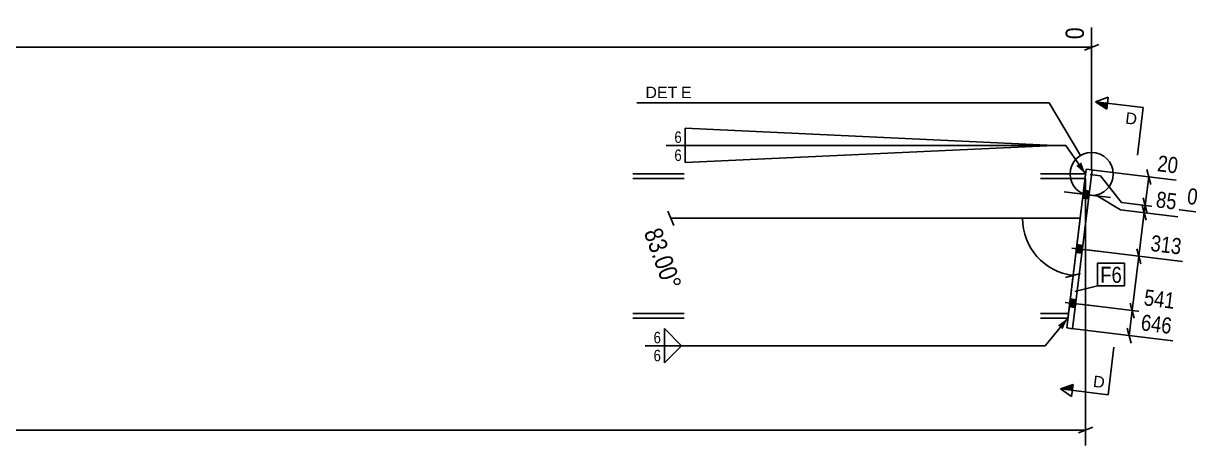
# Model space of a CAD drawing. Header units: millimetres. Extents: x 64 to 141609, y 8 to 4053.
# Drawn here: x 131079 to 135992, y 1723 to 3480 of the extents above; entities that cross this region are included whole.
import ezdxf

# ---------------------------------------------------------------- set-up
doc = ezdxf.new("R2010")
doc.units = ezdxf.units.MM
doc.linetypes.add('DXK_LINE_DOT2', pattern=[3.9198, 1.9599, -1.9599])
for name, color, linetype in [('MÅLSÆTNING', 7, 'Continuous'), ('STÅL', 7, 'Continuous'), ('TEKST', 7, 'Continuous')]:
    doc.layers.add(name, color=color, linetype=linetype)
doc.styles.add('Arial', font='ARIAL.TTF', dxfattribs={"height": 0.2})
doc.styles.add('Arial Narrow', font='ARIALN.TTF', dxfattribs={"height": 0.2})

msp = doc.modelspace()

# ---------------------------------------------------------------- hatches: boundary and pattern name
at = {"layer": 'STÅL', "linetype": 'Continuous'}
for points in [[(135517.5, 2749.5), (135521.5, 2782.3), (135496.7, 2785.3), (135492.6, 2752.6)], [(135517.5, 2749.5), (135521.5, 2782.3), (135496.7, 2785.3), (135492.6, 2752.6)], [(135468.9, 2559), (135464.9, 2526.3), (135489.7, 2523.2), (135493.7, 2556)], [(135468.9, 2559), (135464.9, 2526.3), (135489.7, 2523.2), (135493.7, 2556)], [(135441.1, 2332.7), (135437.1, 2300), (135461.9, 2296.9), (135465.9, 2329.7)], [(135441.1, 2332.7), (135437.1, 2300), (135461.9, 2296.9), (135465.9, 2329.7)]]:
    msp.add_hatch(color=96, dxfattribs=at).paths.add_polyline_path(points)
at = {"layer": 'TEKST', "linetype": 'Continuous'}
for color, points in [(30, [(135596.6, 3147.9), (135593.5, 3123.1), (135547, 3154)]), (3, [(135486.9, 2901.6), (135505, 2853.3), (135466.3, 2887.4)]), (3, [(135389.8, 2222.8), (135431.3, 2253.3), (135409.1, 2206.8)]), (30, [(135452.8, 1977), (135449.8, 1952.1), (135400.1, 1958.2)])]:
    msp.add_hatch(color=color, dxfattribs=at).paths.add_polyline_path(points)

# ---------------------------------------------------------------- linework, layer by layer
at = {"layer": 'MÅLSÆTNING', "color": 7, "linetype": 'Continuous'}
for p, q in [((135530.2, 2873.3), (135530.2, 3463.6)), ((135500.2, 3368.9), (135560.2, 3392.9)), ((127974.5, 3380.9), (135530.2, 3380.9)), ((135567.2, 2845.7), (135524.9, 2850.9)), ((135567.2, 2845.7), (135524.9, 2850.9)), ((135527.3, 2870.7), (135882.6, 2827.1)), ((135759.8, 2872.4), (135776.4, 2809.9)), ((135505, 2833.3), (135505, 1722.9)), ((135654.2, 2734.3), (135567.2, 2845.7)), ((135654.2, 2734.3), (135567.2, 2845.7)), ((135753.5, 2722.1), (135768.1, 2841.2)), ((135556.8, 2761.3), (135507.1, 2767.4)), ((135556.8, 2761.3), (135507.1, 2767.4)), ((135650.6, 2704.5), (135556.8, 2761.3)), ((135650.6, 2704.5), (135556.8, 2761.3)), ((135761.7, 2690.8), (135745.2, 2753.3)), ((135745.2, 2753.3), (135761.7, 2690.8)), ((135889.6, 2675.1), (135650.6, 2704.5)), ((135964.5, 2696.2), (135654.2, 2734.3)), ((135964.5, 2696.2), (135654.2, 2734.3)), ((135758.1, 2661.1), (135741.6, 2723.5)), ((135741.6, 2723.5), (135758.1, 2661.1)), ((135749.8, 2692.3), (135753.5, 2722.1)), ((133788.5, 2638.7), (133764.5, 2698.7)), ((133776.5, 2668.7), (135482.3, 2668.7)), ((135453.1, 2430.5), (135482.3, 2668.7)), ((135727.5, 2510.7), (135749.8, 2692.3)), ((135465.7, 2533.5), (135453.1, 2430.5)), ((135511.5, 2537.2), (135909.6, 2488.3)), ((135511.5, 2537.2), (135909.6, 2488.3)), ((135699.7, 2284.4), (135727.5, 2510.7)), ((135735.8, 2479.4), (135719.3, 2541.9)), ((135719.3, 2541.9), (135735.8, 2479.4)), ((135421.9, 2422.2), (135484.3, 2438.8)), ((135483.7, 2310.9), (135881.8, 2262)), ((135483.7, 2310.9), (135881.8, 2262)), ((135708, 2253.1), (135691.5, 2315.6)), ((135691.5, 2315.6), (135708, 2253.1)), ((135686.9, 2180.1), (135699.7, 2284.4)), ((135695.2, 2148.9), (135678.7, 2211.4)), ((135446.1, 2209.7), (135869, 2157.8)), ((127974.5, 1786.9), (135505, 1786.9)), ((135475, 1774.9), (135535, 1798.9))]:
    msp.add_line(p, q, dxfattribs=at)
msp.add_arc((135482.3, 2668.7), 240, 180, 263, dxfattribs=at)
at = {"layer": 'STÅL', "color": 2, "linetype": 'Continuous'}
for p, q in [((133831.5, 2853.3), (133617.5, 2853.3)), ((135505, 2853.3), (135317.4, 2853.3)), ((135426.3, 2212.1), (135507.4, 2873.2)), ((135532.3, 2870.1), (135451.1, 2209.1)), ((135507.4, 2873.2), (135532.3, 2870.1)), ((133831.5, 2834.3), (133617.5, 2834.3)), ((135502.7, 2834.3), (135317.4, 2834.3)), ((133831.5, 2272.3), (133617.5, 2272.3)), ((135433.7, 2272.3), (135317.4, 2272.3)), ((133831.5, 2253.3), (133617.5, 2253.3)), ((135431.3, 2253.3), (135317.4, 2253.3)), ((135451.1, 2209.1), (135426.3, 2212.1))]:
    msp.add_line(p, q, dxfattribs=at)
at = {"layer": 'STÅL', "color": 7, "linetype": 'DXK_LINE_DOT2'}
msp.add_line((135431.3, 2253.3), (135505, 2853.3), dxfattribs=at)
at = {"layer": 'STÅL', "color": 96, "linetype": 'Continuous'}
for p, q in [((135563.1, 2760.6), (135415.2, 2778.7)), ((135460.9, 2773.1), (135608.8, 2755)), ((135517.5, 2749.5), (135492.6, 2752.6)), ((135492.6, 2752.6), (135517.5, 2749.5)), ((135521.5, 2782.3), (135496.7, 2785.3)), ((135496.7, 2785.3), (135521.5, 2782.3)), ((135468.9, 2559), (135493.7, 2556)), ((135468.9, 2559), (135493.7, 2556)), ((135448, 2545), (135566.1, 2530.5)), ((135448, 2545), (135566.1, 2530.5)), ((135464.9, 2526.3), (135489.7, 2523.2)), ((135464.9, 2526.3), (135489.7, 2523.2)), ((135420.2, 2318.7), (135538.3, 2304.2)), ((135420.2, 2318.7), (135538.3, 2304.2)), ((135441.1, 2332.7), (135465.9, 2329.7)), ((135441.1, 2332.7), (135465.9, 2329.7)), ((135437.1, 2300), (135461.9, 2296.9)), ((135437.1, 2300), (135461.9, 2296.9))]:
    msp.add_line(p, q, dxfattribs=at)
at = {"layer": 'TEKST', "color": 3, "linetype": 'Continuous'}
for p, q in [((135354, 3149.3), (133635.4, 3149.3)), ((135484.2, 2930.7), (135354, 3149.3)), ((135505, 2853.3), (135422.8, 2972.5)), ((135431.3, 2253.3), (135336.1, 2138.3))]:
    msp.add_line(p, q, dxfattribs=at)
at = {"layer": 'TEKST', "color": 30, "linetype": 'Continuous'}
for p, q in [((135547, 3154), (135599.6, 3172.7)), ((135547, 3154), (135593.5, 3123.1)), ((135593.5, 3123.1), (135599.6, 3172.7)), ((135400.1, 1958.2), (135452.8, 1977)), ((135452.8, 1977), (135446.7, 1927.3)), ((135446.7, 1927.3), (135400.1, 1958.2))]:
    msp.add_line(p, q, dxfattribs=at)
at = {"layer": 'TEKST', "color": 3, "linetype": 'Continuous'}
msp.add_circle((135530.2, 2853.3), 90, dxfattribs=at)

# ---------------------------------------------------------------- wipeouts: each hides what was drawn before it
at = {"color": 0, "linetype": 'Continuous'}
for points in [[(135716.5, 3057.6), (135722.6, 3107.3), (135674.8, 3113.1), (135668.7, 3063.5)], [(135581.8, 1961.1), (135587.9, 2010.7), (135540.2, 2016.6), (135534.1, 1967)]]:
    msp.add_wipeout(points, dxfattribs=at).dxf.layer = 'TEKST'
at = {"color": 0}
for points in [[(133825.9, 2978.5), (133825.9, 3036.5), (133787.4, 3036.5), (133787.4, 2978.5)], [(133739.2, 2144.3), (133739.2, 2202.3), (133700.7, 2202.3), (133700.7, 2144.3)]]:
    msp.add_wipeout(points, dxfattribs=at).dxf.layer = 'TEKST'

# ---------------------------------------------------------------- next in the draw order: linework, layer by layer
at = {"layer": 'TEKST', "color": 7, "linetype": 'Continuous'}
for p, q in [((135745.5, 3129.6), (135547, 3154)), ((135745.5, 3129.6), (135721.1, 2931.1)), ((135598.6, 1933.9), (135623, 2132.4)), ((135598.6, 1933.9), (135400.1, 1958.2))]:
    msp.add_line(p, q, dxfattribs=at)
at = {"layer": 'TEKST', "color": 3, "linetype": 'Continuous'}
for p, q in [((135373.5, 2972.5), (133836.2, 3043.9)), ((133836.2, 3043.9), (133836.2, 2972.5)), ((133836.2, 2972.5), (135373.5, 2972.5)), ((133820.9, 2138.3), (133749.5, 2209.7)), ((133749.5, 2209.7), (133749.5, 2138.3)), ((133749.5, 2138.3), (133820.9, 2138.3))]:
    msp.add_line(p, q, dxfattribs=at)

# ---------------------------------------------------------------- next in the draw order: texts
at = {"layer": 'TEKST', "color": 3, "linetype": 'Continuous', "style": 'Arial'}
for p in [(135668.7, 3063.5), (135534.1, 1967)]:
    msp.add_text('D', height=47.8, rotation=-7.0015, dxfattribs=at).set_placement(p)

# ---------------------------------------------------------------- next in the draw order: wipeouts: each hides what was drawn before it
at = {"color": 0, "linetype": 'Continuous'}
for points, layer in [([(135514.2, 3479.6), (135402.2, 3479.6), (135402.2, 3398.9), (135514.2, 3398.9)], 'MÅLSÆTNING'), ([(135898.2, 2839.3), (135910.1, 2936.6), (135797.6, 2950.4), (135785.7, 2853.1)], 'MÅLSÆTNING'), ([(135980.2, 2708.3), (135992.1, 2805.6), (135922, 2814.2), (135910, 2717)], 'MÅLSÆTNING'), ([(135912.6, 2502), (135924.5, 2599.3), (135769.7, 2618.3), (135757.8, 2521.1)], 'MÅLSÆTNING'), ([(135884.8, 2275.7), (135896.7, 2373), (135741.9, 2392), (135730, 2294.8)], 'MÅLSÆTNING'), ([(133803.7, 3169.3), (133803.7, 3219.3), (133670.4, 3219.3), (133670.4, 3169.3)], 'TEKST')]:
    msp.add_wipeout(points, dxfattribs=at).dxf.layer = layer
at = {"color": 0}
for points, layer in [([(133742.1, 2343.2), (133847.5, 2381), (133748.1, 2657.8), (133642.7, 2620)], 'MÅLSÆTNING'), ([(133650.4, 1801.9), (133650.4, 1913.9), (130423.7, 1913.9), (130423.7, 1801.9)], 'MÅLSÆTNING'), ([(135656, 2400), (135656, 2470), (135566.5, 2470), (135566.5, 2400)], 'TEKST')]:
    msp.add_wipeout(points, dxfattribs=at).dxf.layer = layer

# ---------------------------------------------------------------- next in the draw order: linework, layer by layer
at = {"layer": 'MÅLSÆTNING', "color": 7, "linetype": 'Continuous'}
msp.add_line((135889.6, 2675.1), (135650.6, 2704.5), dxfattribs=at)

# ---------------------------------------------------------------- next in the draw order: texts
at = {"layer": 'MÅLSÆTNING', "color": 3, "linetype": 'Continuous', "style": 'Arial Narrow'}
for s, height, rotation, p in [('0', 76.4, 90.0002, (135498.2, 3414.9)), ('20', 66.81, -7.0015, (135801.3, 2865.3)), ('0', 66.8, -7.0015, (135925.6, 2729.1)), ('313', 66.81, -7.0015, (135773.4, 2533.2))]:
    msp.add_text(s, height=height, rotation=rotation, dxfattribs=at).set_placement(p)
at = {"layer": 'MÅLSÆTNING', "color": 3, "style": 'Arial Narrow'}
msp.add_text('83.00°', height=76.35, rotation=-70.2504, dxfattribs=at).set_placement((133663.2, 2610.3))

# ---------------------------------------------------------------- next in the draw order: wipeouts: each hides what was drawn before it
at = {"color": 0, "linetype": 'Continuous'}
for points, layer in [([(135872, 2171.5), (135883.9, 2268.8), (135729.1, 2287.8), (135717.2, 2190.5)], 'MÅLSÆTNING'), ([(135329, 3169.3), (135329, 3219.3), (133818.7, 3219.3), (133818.7, 3169.3)], 'TEKST'), ([(133825.9, 2903.5), (133825.9, 2961.5), (133787.4, 2961.5), (133787.4, 2903.5)], 'TEKST'), ([(133739.2, 2069.3), (133739.2, 2127.3), (133700.7, 2127.3), (133700.7, 2069.3)], 'TEKST')]:
    msp.add_wipeout(points, dxfattribs=at).dxf.layer = layer
at = {"color": 0}
msp.add_wipeout([(135656, 2400), (135656, 2470), (135566.5, 2470), (135566.5, 2400)], dxfattribs=at).dxf.layer = 'TEKST'

# ---------------------------------------------------------------- next in the draw order: linework, layer by layer
at = {"layer": 'TEKST', "color": 3, "linetype": 'Continuous'}
for p, q in [((133756.4, 2972.5), (135422.8, 2972.5)), ((133836.2, 2972.5), (135373.5, 2972.5)), ((135373.5, 2972.5), (133836.2, 2901)), ((133836.2, 2901), (133836.2, 2972.5)), ((133669.7, 2138.3), (135336.1, 2138.3)), ((133749.5, 2138.3), (133820.9, 2138.3)), ((133820.9, 2138.3), (133749.5, 2066.8)), ((133749.5, 2066.8), (133749.5, 2138.3))]:
    msp.add_line(p, q, dxfattribs=at)
at = {"layer": 'TEKST', "color": 7, "linetype": 'Continuous'}
for p, q in [((135554.5, 2482), (135668, 2482)), ((135554.5, 2388), (135554.5, 2482)), ((135668, 2388), (135668, 2482)), ((135460.6, 2363.3), (135554.5, 2388)), ((135554.5, 2388), (135668, 2388))]:
    msp.add_line(p, q, dxfattribs=at)

# ---------------------------------------------------------------- next in the draw order: texts
at = {"layer": 'MÅLSÆTNING', "color": 3, "linetype": 'Continuous', "style": 'Arial Narrow'}
for s, p in [('541', (135745.6, 2306.9)), ('646', (135732.8, 2202.7))]:
    msp.add_text(s, height=66.81, rotation=-7.0015, dxfattribs=at).set_placement(p)
at = {"layer": 'TEKST', "color": 96, "linetype": 'Continuous', "style": 'Arial'}
for s, height, p in [('DET', 47.75, (133670.4, 3169.3)), ('E', 47.8, (133818.7, 3169.3))]:
    msp.add_text(s, height=height, dxfattribs=at).set_placement(p)
at = {"layer": 'TEKST', "color": 3, "style": 'Arial Narrow'}
for s, height, p in [('6', 47.7, (133791.4, 2982.5)), ('F6', 66.81, (135566.5, 2400)), ('6', 47.7, (133704.7, 2148.3))]:
    msp.add_text(s, height=height, dxfattribs=at).set_placement(p)
at = {"layer": 'TEKST', "color": 3, "linetype": 'Continuous', "style": 'Arial Narrow'}
for p in [(133791.4, 2907.5), (133704.7, 2073.3)]:
    msp.add_text('6', height=47.7, dxfattribs=at).set_placement(p)

# ---------------------------------------------------------------- next in the draw order: wipeouts: each hides what was drawn before it
at = {"color": 0, "linetype": 'Continuous'}
msp.add_wipeout([(135892.5, 2688.9), (135904.5, 2786.1), (135792, 2800), (135780.1, 2702.7)], dxfattribs=at).dxf.layer = 'MÅLSÆTNING'

# ---------------------------------------------------------------- next in the draw order: texts
at = {"layer": 'MÅLSÆTNING', "color": 3, "linetype": 'Continuous', "style": 'Arial Narrow'}
msp.add_text('85', height=66.81, rotation=-7.0015, dxfattribs=at).set_placement((135795.7, 2714.9))

doc.saveas('drawing.dxf')
